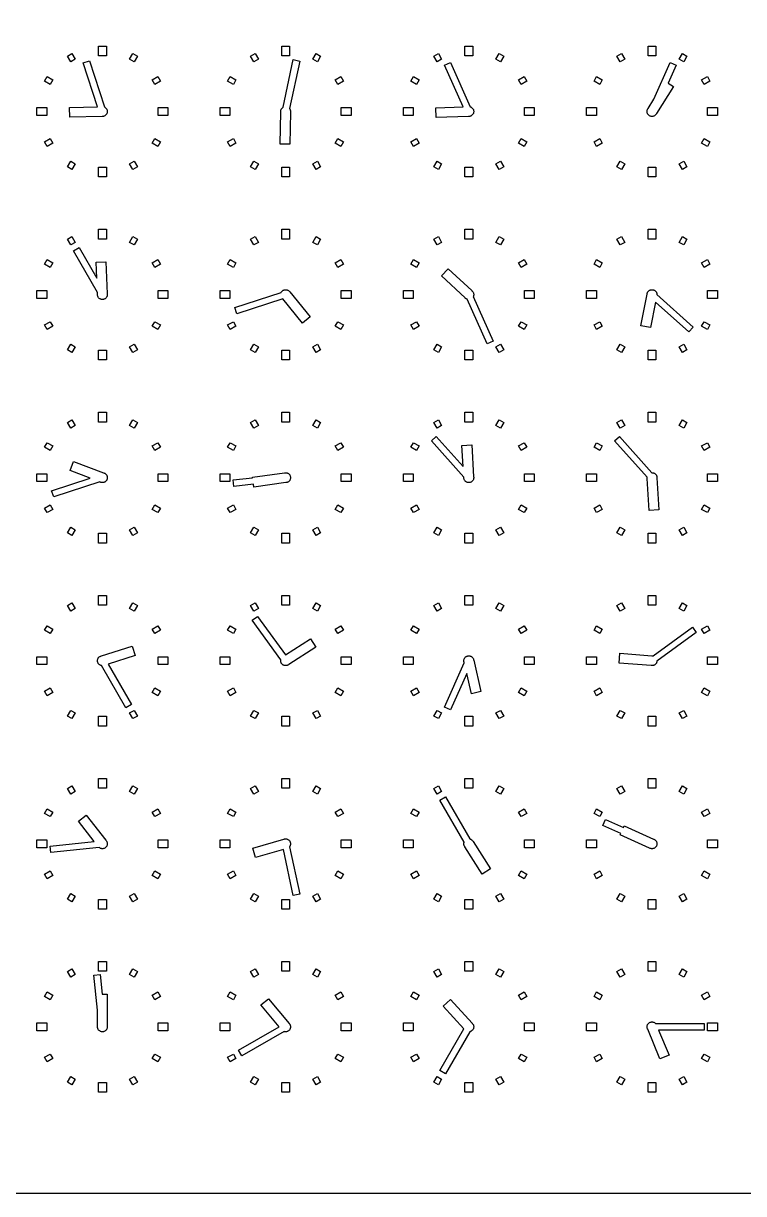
# Model space of a CAD drawing. Header units: millimetres. Extents: x -8 to 856, y -8 to 688.
# Drawn here: x 89.9 to 200, y -7.5 to 171.5 of the extents above; entities that cross this region are included whole.
import ezdxf

# ---------------------------------------------------------------- set-up
doc = ezdxf.new("R2010")
doc.units = ezdxf.units.MM

msp = doc.modelspace()

# ---------------------------------------------------------------- linework, layer by layer
for points in [[(-7.5, -7.5), (-7.5, 687.5), (855.5, 687.5), (855.5, -7.5)], [(97.85, 165.99), (97.15, 165.59), (96.65, 166.46), (97.35, 166.86), (97.85, 165.99)], [(102.6, 166.5), (101.4, 166.5), (101.4, 168), (102.6, 168), (102.6, 166.5)], [(106.85, 165.59), (106.15, 165.99), (106.65, 166.86), (107.35, 166.46), (106.85, 165.59)], [(125.85, 165.99), (125.15, 165.59), (124.65, 166.46), (125.35, 166.86), (125.85, 165.99)], [(130.6, 166.5), (129.4, 166.5), (129.4, 168), (130.6, 168), (130.6, 166.5)], [(134.85, 165.59), (134.15, 165.99), (134.65, 166.86), (135.35, 166.46), (134.85, 165.59)], [(153.85, 165.99), (153.15, 165.59), (152.65, 166.46), (153.35, 166.86), (153.85, 165.99)], [(158.6, 166.5), (157.4, 166.5), (157.4, 168), (158.6, 168), (158.6, 166.5)], [(162.85, 165.59), (162.15, 165.99), (162.65, 166.86), (163.35, 166.46), (162.85, 165.59)], [(181.85, 165.99), (181.15, 165.59), (180.65, 166.46), (181.35, 166.86), (181.85, 165.99)], [(186.6, 166.5), (185.4, 166.5), (185.4, 168), (186.6, 168), (186.6, 166.5)], [(190.85, 165.59), (190.15, 165.99), (190.65, 166.86), (191.35, 166.46), (190.85, 165.59)], [(101.24, 158.73), (99.05, 165.45), (100, 165.76), (102.3, 158.69), (102.36, 158.67), (102.42, 158.63), (102.48, 158.58), (102.53, 158.53), (102.58, 158.48), (102.63, 158.42), (102.67, 158.36), (102.7, 158.29), (102.72, 158.22), (102.74, 158.15), (102.75, 158.07), (102.75, 158), (102.75, 157.93), (102.74, 157.85), (102.72, 157.78), (102.7, 157.71), (102.67, 157.64), (102.63, 157.58), (102.58, 157.52), (102.53, 157.47), (102.48, 157.42), (102.42, 157.37), (102.36, 157.33), (102.29, 157.3), (102.22, 157.28), (102.15, 157.26), (102.07, 157.25), (102, 157.25), (101.94, 157.25), (97.02, 157.12), (96.98, 158.62), (101.24, 158.73)], [(129.25, 157.93), (129.25, 158), (129.25, 158.07), (129.26, 158.15), (129.28, 158.22), (129.3, 158.29), (129.33, 158.36), (129.37, 158.42), (129.42, 158.48), (129.47, 158.53), (129.52, 158.58), (129.58, 158.63), (129.63, 158.66), (131.17, 165.93), (132.15, 165.72), (130.61, 158.45), (130.63, 158.42), (130.67, 158.36), (130.7, 158.29), (130.72, 158.22), (130.74, 158.15), (130.75, 158.07), (130.75, 158), (130.75, 157.93), (130.75, 157.91), (130.66, 152.99), (129.16, 153.01), (129.25, 157.93)], [(157.13, 158.72), (154.29, 165.1), (155.2, 165.51), (158.23, 158.72), (158.29, 158.7), (158.36, 158.67), (158.42, 158.63), (158.48, 158.58), (158.53, 158.53), (158.58, 158.48), (158.63, 158.42), (158.67, 158.36), (158.7, 158.29), (158.72, 158.22), (158.74, 158.15), (158.75, 158.07), (158.75, 158), (158.75, 157.93), (158.74, 157.85), (158.72, 157.78), (158.7, 157.71), (158.67, 157.64), (158.63, 157.58), (158.58, 157.52), (158.53, 157.47), (158.48, 157.42), (158.42, 157.37), (158.36, 157.33), (158.29, 157.3), (158.22, 157.28), (158.15, 157.26), (158.07, 157.25), (158, 157.25), (157.95, 157.25), (153.03, 157.08), (152.98, 158.58), (157.13, 158.72)], [(186.67, 157.64), (186.63, 157.58), (186.58, 157.52), (186.53, 157.47), (186.48, 157.42), (186.42, 157.37), (186.36, 157.33), (186.29, 157.3), (186.22, 157.28), (186.15, 157.26), (186.07, 157.25), (186, 157.25), (185.93, 157.25), (185.85, 157.26), (185.78, 157.28), (185.71, 157.3), (185.64, 157.33), (185.58, 157.37), (185.52, 157.42), (185.47, 157.47), (185.42, 157.52), (185.37, 157.58), (185.33, 157.64), (185.3, 157.71), (185.28, 157.78), (185.26, 157.85), (185.25, 157.93), (185.25, 158), (185.25, 158.07), (185.26, 158.15), (185.28, 158.22), (185.3, 158.29), (185.33, 158.36), (185.37, 158.42), (185.41, 158.47), (186.29, 159.88), (188.8, 165.51), (189.71, 165.1), (188.48, 162.35), (189.29, 161.84), (186.68, 157.67), (186.67, 157.64)], [(94.41, 162.85), (94.01, 162.15), (93.14, 162.65), (93.54, 163.35), (94.41, 162.85)], [(109.99, 162.15), (109.59, 162.85), (110.46, 163.35), (110.86, 162.65), (109.99, 162.15)], [(122.41, 162.85), (122.01, 162.15), (121.14, 162.65), (121.54, 163.35), (122.41, 162.85)], [(137.99, 162.15), (137.59, 162.85), (138.46, 163.35), (138.86, 162.65), (137.99, 162.15)], [(150.41, 162.85), (150.01, 162.15), (149.14, 162.65), (149.54, 163.35), (150.41, 162.85)], [(165.99, 162.15), (165.59, 162.85), (166.46, 163.35), (166.86, 162.65), (165.99, 162.15)], [(178.41, 162.85), (178.01, 162.15), (177.14, 162.65), (177.54, 163.35), (178.41, 162.85)], [(193.99, 162.15), (193.59, 162.85), (194.46, 163.35), (194.86, 162.65), (193.99, 162.15)], [(93.5, 158.6), (93.5, 157.4), (92, 157.4), (92, 158.6), (93.5, 158.6)], [(110.5, 157.4), (110.5, 158.6), (112, 158.6), (112, 157.4), (110.5, 157.4)], [(121.5, 158.6), (121.5, 157.4), (120, 157.4), (120, 158.6), (121.5, 158.6)], [(138.5, 157.4), (138.5, 158.6), (140, 158.6), (140, 157.4), (138.5, 157.4)], [(149.5, 158.6), (149.5, 157.4), (148, 157.4), (148, 158.6), (149.5, 158.6)], [(166.5, 157.4), (166.5, 158.6), (168, 158.6), (168, 157.4), (166.5, 157.4)], [(177.5, 158.6), (177.5, 157.4), (176, 157.4), (176, 158.6), (177.5, 158.6)], [(194.5, 157.4), (194.5, 158.6), (196, 158.6), (196, 157.4), (194.5, 157.4)], [(94.01, 153.85), (94.41, 153.15), (93.54, 152.65), (93.14, 153.35), (94.01, 153.85)], [(109.59, 153.15), (109.99, 153.85), (110.86, 153.35), (110.46, 152.65), (109.59, 153.15)], [(122.01, 153.85), (122.41, 153.15), (121.54, 152.65), (121.14, 153.35), (122.01, 153.85)], [(137.59, 153.15), (137.99, 153.85), (138.86, 153.35), (138.46, 152.65), (137.59, 153.15)], [(150.01, 153.85), (150.41, 153.15), (149.54, 152.65), (149.14, 153.35), (150.01, 153.85)], [(165.59, 153.15), (165.99, 153.85), (166.86, 153.35), (166.46, 152.65), (165.59, 153.15)], [(178.01, 153.85), (178.41, 153.15), (177.54, 152.65), (177.14, 153.35), (178.01, 153.85)], [(193.59, 153.15), (193.99, 153.85), (194.86, 153.35), (194.46, 152.65), (193.59, 153.15)], [(96.65, 149.54), (97.15, 150.41), (97.85, 150.01), (97.35, 149.14), (96.65, 149.54)], [(106.15, 150.01), (106.85, 150.41), (107.35, 149.54), (106.65, 149.14), (106.15, 150.01)], [(124.65, 149.54), (125.15, 150.41), (125.85, 150.01), (125.35, 149.14), (124.65, 149.54)], [(134.15, 150.01), (134.85, 150.41), (135.35, 149.54), (134.65, 149.14), (134.15, 150.01)], [(152.65, 149.54), (153.15, 150.41), (153.85, 150.01), (153.35, 149.14), (152.65, 149.54)], [(162.15, 150.01), (162.85, 150.41), (163.35, 149.54), (162.65, 149.14), (162.15, 150.01)], [(181.15, 150.41), (181.85, 150.01), (181.35, 149.14), (180.65, 149.54), (181.15, 150.41)], [(190.15, 150.01), (190.85, 150.41), (191.35, 149.54), (190.65, 149.14), (190.15, 150.01)], [(101.4, 149.5), (102.6, 149.5), (102.6, 148), (101.4, 148), (101.4, 149.5)], [(129.4, 149.5), (130.6, 149.5), (130.6, 148), (129.4, 148), (129.4, 149.5)], [(157.4, 149.5), (158.6, 149.5), (158.6, 148), (157.4, 148), (157.4, 149.5)], [(185.4, 148), (185.4, 149.5), (186.6, 149.5), (186.6, 148), (185.4, 148)], [(102.6, 138.5), (101.4, 138.5), (101.4, 140), (102.6, 140), (102.6, 138.5)], [(130.6, 138.5), (129.4, 138.5), (129.4, 140), (130.6, 140), (130.6, 138.5)], [(158.6, 138.5), (157.4, 138.5), (157.4, 140), (158.6, 140), (158.6, 138.5)], [(186.6, 138.5), (185.4, 138.5), (185.4, 140), (186.6, 140), (186.6, 138.5)], [(97.85, 137.99), (97.15, 137.59), (96.65, 138.46), (97.35, 138.86), (97.85, 137.99)], [(106.85, 137.59), (106.15, 137.99), (106.65, 138.86), (107.35, 138.46), (106.85, 137.59)], [(125.85, 137.99), (125.15, 137.59), (124.65, 138.46), (125.35, 138.86), (125.85, 137.99)], [(134.85, 137.59), (134.15, 137.99), (134.65, 138.86), (135.35, 138.46), (134.85, 137.59)], [(153.85, 137.99), (153.15, 137.59), (152.65, 138.46), (153.35, 138.86), (153.85, 137.99)], [(162.85, 137.59), (162.15, 137.99), (162.65, 138.86), (163.35, 138.46), (162.85, 137.59)], [(181.85, 137.99), (181.15, 137.59), (180.65, 138.46), (181.35, 138.86), (181.85, 137.99)], [(190.85, 137.59), (190.15, 137.99), (190.65, 138.86), (191.35, 138.46), (190.85, 137.59)], [(102.7, 129.71), (102.67, 129.64), (102.63, 129.58), (102.58, 129.52), (102.53, 129.47), (102.48, 129.42), (102.42, 129.37), (102.36, 129.33), (102.29, 129.3), (102.22, 129.28), (102.15, 129.26), (102.07, 129.25), (102, 129.25), (101.93, 129.25), (101.85, 129.26), (101.78, 129.28), (101.71, 129.3), (101.64, 129.33), (101.58, 129.37), (101.52, 129.42), (101.47, 129.47), (101.42, 129.52), (101.37, 129.58), (101.33, 129.64), (101.3, 129.71), (101.28, 129.78), (101.26, 129.85), (101.25, 129.93), (101.25, 130), (101.25, 130.05), (101.24, 130.32), (97.57, 136.68), (98.43, 137.18), (101.14, 132.49), (101.03, 134.96), (102.53, 135.03), (102.75, 130.11), (102.75, 130.07), (102.75, 130), (102.75, 129.93), (102.74, 129.85), (102.72, 129.78), (102.7, 129.71)], [(94.41, 134.85), (94.01, 134.15), (93.14, 134.65), (93.54, 135.35), (94.41, 134.85)], [(109.99, 134.15), (109.59, 134.85), (110.46, 135.35), (110.86, 134.65), (109.99, 134.15)], [(122.41, 134.85), (122.01, 134.15), (121.14, 134.65), (121.54, 135.35), (122.41, 134.85)], [(137.99, 134.15), (137.59, 134.85), (138.46, 135.35), (138.86, 134.65), (137.99, 134.15)], [(150.41, 134.85), (150.01, 134.15), (149.14, 134.65), (149.54, 135.35), (150.41, 134.85)], [(165.99, 134.15), (165.59, 134.85), (166.46, 135.35), (166.86, 134.65), (165.99, 134.15)], [(178.41, 134.85), (178.01, 134.15), (177.14, 134.65), (177.54, 135.35), (178.41, 134.85)], [(193.99, 134.15), (193.59, 134.85), (194.46, 135.35), (194.86, 134.65), (193.99, 134.15)], [(158.7, 129.71), (158.69, 129.69), (161.71, 122.9), (160.8, 122.49), (157.77, 129.28), (157.71, 129.3), (157.64, 129.33), (157.58, 129.37), (157.52, 129.42), (157.47, 129.47), (157.43, 129.51), (153.83, 132.86), (154.85, 133.96), (158.45, 130.6), (158.48, 130.58), (158.53, 130.53), (158.58, 130.48), (158.63, 130.42), (158.67, 130.36), (158.7, 130.29), (158.72, 130.22), (158.74, 130.15), (158.75, 130.07), (158.75, 130), (158.75, 129.93), (158.74, 129.85), (158.72, 129.78), (158.7, 129.71)], [(129.31, 130.3), (129.33, 130.36), (129.37, 130.42), (129.42, 130.48), (129.47, 130.53), (129.52, 130.58), (129.58, 130.63), (129.64, 130.67), (129.71, 130.7), (129.78, 130.72), (129.85, 130.74), (129.93, 130.75), (130, 130.75), (130.07, 130.75), (130.15, 130.74), (130.22, 130.72), (130.29, 130.7), (130.36, 130.67), (130.42, 130.63), (130.48, 130.58), (130.53, 130.53), (130.58, 130.48), (130.63, 130.42), (130.63, 130.41), (133.73, 126.59), (132.56, 125.64), (129.57, 129.34), (122.55, 127.05), (122.24, 128), (129.31, 130.3)], [(185.25, 130.06), (185.25, 130.07), (185.26, 130.15), (185.28, 130.22), (185.3, 130.29), (185.33, 130.36), (185.37, 130.42), (185.42, 130.48), (185.47, 130.53), (185.52, 130.58), (185.58, 130.63), (185.64, 130.67), (185.71, 130.7), (185.78, 130.72), (185.85, 130.74), (185.93, 130.75), (186, 130.75), (186.07, 130.75), (186.15, 130.74), (186.22, 130.72), (186.29, 130.7), (186.36, 130.67), (186.42, 130.63), (186.48, 130.58), (186.53, 130.53), (186.58, 130.48), (186.63, 130.42), (186.67, 130.36), (186.7, 130.29), (186.72, 130.22), (186.74, 130.15), (186.75, 130.07), (186.75, 130), (186.75, 129.99), (192.28, 125.02), (191.61, 124.28), (186.54, 128.84), (185.78, 124.95), (184.31, 125.23), (185.25, 130.06)], [(93.5, 130.6), (93.5, 129.4), (92, 129.4), (92, 130.6), (93.5, 130.6)], [(110.5, 129.4), (110.5, 130.6), (112, 130.6), (112, 129.4), (110.5, 129.4)], [(121.5, 130.6), (121.5, 129.4), (120, 129.4), (120, 130.6), (121.5, 130.6)], [(138.5, 129.4), (138.5, 130.6), (140, 130.6), (140, 129.4), (138.5, 129.4)], [(149.5, 130.6), (149.5, 129.4), (148, 129.4), (148, 130.6), (149.5, 130.6)], [(166.5, 129.4), (166.5, 130.6), (168, 130.6), (168, 129.4), (166.5, 129.4)], [(177.5, 130.6), (177.5, 129.4), (176, 129.4), (176, 130.6), (177.5, 130.6)], [(194.5, 129.4), (194.5, 130.6), (196, 130.6), (196, 129.4), (194.5, 129.4)], [(94.01, 125.85), (94.41, 125.15), (93.54, 124.65), (93.14, 125.35), (94.01, 125.85)], [(109.59, 125.15), (109.99, 125.85), (110.86, 125.35), (110.46, 124.65), (109.59, 125.15)], [(122.01, 125.85), (122.41, 125.15), (121.54, 124.65), (121.14, 125.35), (122.01, 125.85)], [(137.59, 125.15), (137.99, 125.85), (138.86, 125.35), (138.46, 124.65), (137.59, 125.15)], [(150.01, 125.85), (150.41, 125.15), (149.54, 124.65), (149.14, 125.35), (150.01, 125.85)], [(165.59, 125.15), (165.99, 125.85), (166.86, 125.35), (166.46, 124.65), (165.59, 125.15)], [(178.01, 125.85), (178.41, 125.15), (177.54, 124.65), (177.14, 125.35), (178.01, 125.85)], [(193.59, 125.15), (193.99, 125.85), (194.86, 125.35), (194.46, 124.65), (193.59, 125.15)], [(96.65, 121.54), (97.15, 122.41), (97.85, 122.01), (97.35, 121.14), (96.65, 121.54)], [(106.15, 122.01), (106.85, 122.41), (107.35, 121.54), (106.65, 121.14), (106.15, 122.01)], [(124.65, 121.54), (125.15, 122.41), (125.85, 122.01), (125.35, 121.14), (124.65, 121.54)], [(134.15, 122.01), (134.85, 122.41), (135.35, 121.54), (134.65, 121.14), (134.15, 122.01)], [(152.65, 121.54), (153.15, 122.41), (153.85, 122.01), (153.35, 121.14), (152.65, 121.54)], [(162.15, 122.01), (162.85, 122.41), (163.35, 121.54), (162.65, 121.14), (162.15, 122.01)], [(180.65, 121.54), (181.15, 122.41), (181.85, 122.01), (181.35, 121.14), (180.65, 121.54)], [(190.15, 122.01), (190.85, 122.41), (191.35, 121.54), (190.65, 121.14), (190.15, 122.01)], [(101.4, 121.5), (102.6, 121.5), (102.6, 120), (101.4, 120), (101.4, 121.5)], [(129.4, 121.5), (130.6, 121.5), (130.6, 120), (129.4, 120), (129.4, 121.5)], [(157.4, 121.5), (158.6, 121.5), (158.6, 120), (157.4, 120), (157.4, 121.5)], [(185.4, 121.5), (186.6, 121.5), (186.6, 120), (185.4, 120), (185.4, 121.5)], [(102.6, 110.5), (101.4, 110.5), (101.4, 112), (102.6, 112), (102.6, 110.5)], [(130.6, 110.5), (129.4, 110.5), (129.4, 112), (130.6, 112), (130.6, 110.5)], [(158.6, 110.5), (157.4, 110.5), (157.4, 112), (158.6, 112), (158.6, 110.5)], [(186.6, 110.5), (185.4, 110.5), (185.4, 112), (186.6, 112), (186.6, 110.5)], [(97.85, 109.99), (97.15, 109.59), (96.65, 110.46), (97.35, 110.86), (97.85, 109.99)], [(106.85, 109.59), (106.15, 109.99), (106.65, 110.86), (107.35, 110.46), (106.85, 109.59)], [(125.85, 109.99), (125.15, 109.59), (124.65, 110.46), (125.35, 110.86), (125.85, 109.99)], [(134.85, 109.59), (134.15, 109.99), (134.65, 110.86), (135.35, 110.46), (134.85, 109.59)], [(153.85, 109.99), (153.15, 109.59), (152.65, 110.46), (153.35, 110.86), (153.85, 109.99)], [(162.85, 109.59), (162.15, 109.99), (162.65, 110.86), (163.35, 110.46), (162.85, 109.59)], [(181.85, 109.99), (181.15, 109.59), (180.65, 110.46), (181.35, 110.86), (181.85, 109.99)], [(190.85, 109.59), (190.15, 109.99), (190.65, 110.86), (191.35, 110.46), (190.85, 109.59)], [(158.7, 101.71), (158.67, 101.64), (158.63, 101.58), (158.58, 101.52), (158.53, 101.47), (158.48, 101.42), (158.42, 101.37), (158.36, 101.33), (158.29, 101.3), (158.22, 101.28), (158.15, 101.26), (158.07, 101.25), (158, 101.25), (157.93, 101.25), (157.85, 101.26), (157.78, 101.28), (157.71, 101.3), (157.64, 101.33), (157.58, 101.37), (157.52, 101.42), (157.47, 101.47), (157.42, 101.52), (157.37, 101.58), (157.33, 101.64), (157.3, 101.71), (157.28, 101.78), (157.26, 101.85), (157.25, 101.93), (157.25, 102), (157.25, 102.03), (157.24, 102.09), (152.28, 107.61), (153.02, 108.28), (157.14, 103.7), (156.95, 106.94), (158.44, 107.04), (158.74, 102.13), (158.75, 102.07), (158.75, 102), (158.75, 101.93), (158.74, 101.85), (158.72, 101.78), (158.7, 101.71)], [(185.25, 101.93), (185.25, 102), (185.25, 102.07), (185.25, 102.09), (180.28, 107.61), (181.02, 108.28), (185.99, 102.75), (186, 102.75), (186.07, 102.75), (186.15, 102.74), (186.22, 102.72), (186.29, 102.7), (186.36, 102.67), (186.42, 102.63), (186.48, 102.58), (186.53, 102.53), (186.58, 102.48), (186.63, 102.42), (186.67, 102.36), (186.7, 102.29), (186.72, 102.22), (186.74, 102.15), (186.75, 102.07), (186.75, 102), (186.75, 101.97), (187.05, 97.06), (185.56, 96.96), (185.26, 101.87), (185.25, 101.93)], [(94.41, 106.85), (94.01, 106.15), (93.14, 106.65), (93.54, 107.35), (94.41, 106.85)], [(109.99, 106.15), (109.59, 106.85), (110.46, 107.35), (110.86, 106.65), (109.99, 106.15)], [(122.41, 106.85), (122.01, 106.15), (121.14, 106.65), (121.54, 107.35), (122.41, 106.85)], [(137.99, 106.15), (137.59, 106.85), (138.46, 107.35), (138.86, 106.65), (137.99, 106.15)], [(150.41, 106.85), (150.01, 106.15), (149.14, 106.65), (149.54, 107.35), (150.41, 106.85)], [(165.99, 106.15), (165.59, 106.85), (166.46, 107.35), (166.86, 106.65), (165.99, 106.15)], [(178.41, 106.85), (178.01, 106.15), (177.14, 106.65), (177.54, 107.35), (178.41, 106.85)], [(193.99, 106.15), (193.59, 106.85), (194.46, 107.35), (194.86, 106.65), (193.99, 106.15)], [(100.12, 101.92), (97.06, 103.09), (97.6, 104.49), (102.19, 102.73), (102.22, 102.72), (102.29, 102.7), (102.36, 102.67), (102.42, 102.63), (102.48, 102.58), (102.53, 102.53), (102.58, 102.48), (102.63, 102.42), (102.67, 102.36), (102.7, 102.29), (102.72, 102.22), (102.74, 102.15), (102.75, 102.07), (102.75, 102), (102.75, 101.93), (102.74, 101.85), (102.72, 101.78), (102.7, 101.71), (102.67, 101.64), (102.63, 101.58), (102.58, 101.52), (102.53, 101.47), (102.48, 101.42), (102.42, 101.37), (102.36, 101.33), (102.29, 101.3), (102.22, 101.28), (102.15, 101.26), (102.07, 101.25), (102, 101.25), (101.93, 101.25), (101.85, 101.26), (101.78, 101.28), (101.71, 101.3), (101.65, 101.33), (101.61, 101.35), (94.55, 99.05), (94.24, 100), (100.12, 101.92)], [(93.5, 102.6), (93.5, 101.4), (92, 101.4), (92, 102.6), (93.5, 102.6)], [(110.5, 101.4), (110.5, 102.6), (112, 102.6), (112, 101.4), (110.5, 101.4)], [(121.5, 102.6), (121.5, 101.4), (120, 101.4), (120, 102.6), (121.5, 102.6)], [(124.95, 101.97), (124.94, 102.05), (129.82, 102.73), (129.85, 102.74), (129.93, 102.75), (130, 102.75), (130.07, 102.75), (130.15, 102.74), (130.22, 102.72), (130.29, 102.7), (130.36, 102.67), (130.42, 102.63), (130.48, 102.58), (130.53, 102.53), (130.58, 102.48), (130.63, 102.42), (130.67, 102.36), (130.7, 102.29), (130.72, 102.22), (130.74, 102.15), (130.75, 102.07), (130.75, 102), (130.75, 101.93), (130.74, 101.85), (130.72, 101.78), (130.7, 101.71), (130.67, 101.64), (130.63, 101.58), (130.58, 101.52), (130.53, 101.47), (130.48, 101.42), (130.42, 101.37), (130.36, 101.33), (130.29, 101.3), (130.22, 101.28), (130.15, 101.26), (130.07, 101.25), (130.03, 101.25), (125.15, 100.56), (125.09, 100.98), (122.1, 100.67), (121.99, 101.66), (124.95, 101.97)], [(138.5, 101.4), (138.5, 102.6), (140, 102.6), (140, 101.4), (138.5, 101.4)], [(149.5, 102.6), (149.5, 101.4), (148, 101.4), (148, 102.6), (149.5, 102.6)], [(166.5, 101.4), (166.5, 102.6), (168, 102.6), (168, 101.4), (166.5, 101.4)], [(177.5, 102.6), (177.5, 101.4), (176, 101.4), (176, 102.6), (177.5, 102.6)], [(194.5, 101.4), (194.5, 102.6), (196, 102.6), (196, 101.4), (194.5, 101.4)], [(94.01, 97.85), (94.41, 97.15), (93.54, 96.65), (93.14, 97.35), (94.01, 97.85)], [(109.59, 97.15), (109.99, 97.85), (110.86, 97.35), (110.46, 96.65), (109.59, 97.15)], [(122.01, 97.85), (122.41, 97.15), (121.54, 96.65), (121.14, 97.35), (122.01, 97.85)], [(137.59, 97.15), (137.99, 97.85), (138.86, 97.35), (138.46, 96.65), (137.59, 97.15)], [(150.01, 97.85), (150.41, 97.15), (149.54, 96.65), (149.14, 97.35), (150.01, 97.85)], [(165.59, 97.15), (165.99, 97.85), (166.86, 97.35), (166.46, 96.65), (165.59, 97.15)], [(178.01, 97.85), (178.41, 97.15), (177.54, 96.65), (177.14, 97.35), (178.01, 97.85)], [(193.59, 97.15), (193.99, 97.85), (194.86, 97.35), (194.46, 96.65), (193.59, 97.15)], [(96.65, 93.54), (97.15, 94.41), (97.85, 94.01), (97.35, 93.14), (96.65, 93.54)], [(101.4, 93.5), (102.6, 93.5), (102.6, 92), (101.4, 92), (101.4, 93.5)], [(106.15, 94.01), (106.85, 94.41), (107.35, 93.54), (106.65, 93.14), (106.15, 94.01)], [(124.65, 93.54), (125.15, 94.41), (125.85, 94.01), (125.35, 93.14), (124.65, 93.54)], [(129.4, 93.5), (130.6, 93.5), (130.6, 92), (129.4, 92), (129.4, 93.5)], [(134.15, 94.01), (134.85, 94.41), (135.35, 93.54), (134.65, 93.14), (134.15, 94.01)], [(152.65, 93.54), (153.15, 94.41), (153.85, 94.01), (153.35, 93.14), (152.65, 93.54)], [(157.4, 93.5), (158.6, 93.5), (158.6, 92), (157.4, 92), (157.4, 93.5)], [(162.15, 94.01), (162.85, 94.41), (163.35, 93.54), (162.65, 93.14), (162.15, 94.01)], [(180.65, 93.54), (181.15, 94.41), (181.85, 94.01), (181.35, 93.14), (180.65, 93.54)], [(185.4, 93.5), (186.6, 93.5), (186.6, 92), (185.4, 92), (185.4, 93.5)], [(190.15, 94.01), (190.85, 94.41), (191.35, 93.54), (190.65, 93.14), (190.15, 94.01)], [(97.85, 81.99), (97.15, 81.59), (96.65, 82.46), (97.35, 82.86), (97.85, 81.99)], [(102.6, 82.5), (101.4, 82.5), (101.4, 84), (102.6, 84), (102.6, 82.5)], [(106.85, 81.59), (106.15, 81.99), (106.65, 82.86), (107.35, 82.46), (106.85, 81.59)], [(125.85, 81.99), (125.15, 81.59), (124.65, 82.46), (125.35, 82.86), (125.85, 81.99)], [(130.6, 82.5), (129.4, 82.5), (129.4, 84), (130.6, 84), (130.6, 82.5)], [(134.85, 81.59), (134.15, 81.99), (134.65, 82.86), (135.35, 82.46), (134.85, 81.59)], [(153.85, 81.99), (153.15, 81.59), (152.65, 82.46), (153.35, 82.86), (153.85, 81.99)], [(158.6, 82.5), (157.4, 82.5), (157.4, 84), (158.6, 84), (158.6, 82.5)], [(162.85, 81.59), (162.15, 81.99), (162.65, 82.86), (163.35, 82.46), (162.85, 81.59)], [(181.85, 81.99), (181.15, 81.59), (180.65, 82.46), (181.35, 82.86), (181.85, 81.99)], [(186.6, 82.5), (185.4, 82.5), (185.4, 84), (186.6, 84), (186.6, 82.5)], [(190.85, 81.59), (190.15, 81.99), (190.65, 82.86), (191.35, 82.46), (190.85, 81.59)], [(130.48, 73.42), (130.42, 73.37), (130.36, 73.33), (130.29, 73.3), (130.22, 73.28), (130.15, 73.26), (130.07, 73.25), (130, 73.25), (129.93, 73.25), (129.85, 73.26), (129.78, 73.28), (129.71, 73.3), (129.64, 73.33), (129.58, 73.37), (129.52, 73.42), (129.47, 73.47), (129.42, 73.52), (129.37, 73.58), (129.33, 73.64), (129.3, 73.71), (129.28, 73.78), (129.26, 73.85), (129.25, 73.93), (129.25, 74), (129.25, 74.07), (129.26, 74.15), (129.26, 74.16), (124.89, 80.18), (125.7, 80.77), (129.98, 74.88), (133.78, 77.35), (134.6, 76.09), (130.48, 73.42), (130.48, 73.42)], [(94.41, 78.85), (94.01, 78.15), (93.14, 78.65), (93.54, 79.35), (94.41, 78.85)], [(109.99, 78.15), (109.59, 78.85), (110.46, 79.35), (110.86, 78.65), (109.99, 78.15)], [(122.41, 78.85), (122.01, 78.15), (121.14, 78.65), (121.54, 79.35), (122.41, 78.85)], [(137.99, 78.15), (137.59, 78.85), (138.46, 79.35), (138.86, 78.65), (137.99, 78.15)], [(150.41, 78.85), (150.01, 78.15), (149.14, 78.65), (149.54, 79.35), (150.41, 78.85)], [(165.99, 78.15), (165.59, 78.85), (166.46, 79.35), (166.86, 78.65), (165.99, 78.15)], [(178.41, 78.85), (178.01, 78.15), (177.14, 78.65), (177.54, 79.35), (178.41, 78.85)], [(186.7, 73.71), (186.67, 73.64), (186.63, 73.58), (186.58, 73.52), (186.53, 73.47), (186.48, 73.42), (186.42, 73.37), (186.36, 73.33), (186.29, 73.3), (186.22, 73.28), (186.15, 73.26), (186.07, 73.25), (186, 73.25), (185.93, 73.25), (185.86, 73.26), (180.96, 73.64), (181.07, 75.14), (185.98, 74.75), (186, 74.75), (186.07, 74.75), (186.15, 74.74), (186.16, 74.74), (192.18, 79.11), (192.77, 78.3), (186.75, 73.93), (186.75, 73.93), (186.74, 73.85), (186.72, 73.78), (186.7, 73.71)], [(193.99, 78.15), (193.59, 78.85), (194.46, 79.35), (194.86, 78.65), (193.99, 78.15)], [(101.78, 73.28), (101.71, 73.3), (101.64, 73.33), (101.58, 73.37), (101.52, 73.42), (101.47, 73.47), (101.42, 73.52), (101.37, 73.58), (101.33, 73.64), (101.3, 73.71), (101.28, 73.78), (101.26, 73.85), (101.25, 73.93), (101.25, 74), (101.25, 74.07), (101.26, 74.15), (101.28, 74.22), (101.3, 74.29), (101.33, 74.36), (101.37, 74.42), (101.42, 74.48), (101.47, 74.53), (101.52, 74.58), (101.58, 74.63), (101.64, 74.67), (101.71, 74.7), (101.78, 74.72), (101.85, 74.74), (101.86, 74.74), (106.54, 76.22), (106.99, 74.79), (102.87, 73.49), (106.43, 67.32), (105.57, 66.82), (101.85, 73.26), (101.78, 73.28)], [(93.5, 74.6), (93.5, 73.4), (92, 73.4), (92, 74.6), (93.5, 74.6)], [(110.5, 73.4), (110.5, 74.6), (112, 74.6), (112, 73.4), (110.5, 73.4)], [(121.5, 74.6), (121.5, 73.4), (120, 73.4), (120, 74.6), (121.5, 74.6)], [(138.5, 73.4), (138.5, 74.6), (140, 74.6), (140, 73.4), (138.5, 73.4)], [(149.5, 74.6), (149.5, 73.4), (148, 73.4), (148, 74.6), (149.5, 74.6)], [(157.31, 73.67), (157.29, 73.75), (157.28, 73.78), (157.26, 73.85), (157.25, 73.93), (157.25, 74), (157.25, 74.07), (157.26, 74.15), (157.28, 74.22), (157.3, 74.29), (157.33, 74.36), (157.37, 74.42), (157.42, 74.48), (157.47, 74.53), (157.52, 74.58), (157.58, 74.63), (157.64, 74.67), (157.71, 74.7), (157.78, 74.72), (157.85, 74.74), (157.93, 74.75), (158, 74.75), (158.07, 74.75), (158.15, 74.74), (158.22, 74.72), (158.29, 74.7), (158.36, 74.67), (158.42, 74.63), (158.48, 74.58), (158.53, 74.53), (158.58, 74.48), (158.63, 74.42), (158.67, 74.36), (158.7, 74.29), (158.72, 74.22), (158.74, 74.15), (158.75, 74.09), (159.86, 69.3), (158.39, 68.96), (157.68, 72.05), (155.2, 66.49), (154.29, 66.9), (157.31, 73.67)], [(166.5, 73.4), (166.5, 74.6), (168, 74.6), (168, 73.4), (166.5, 73.4)], [(177.5, 74.6), (177.5, 73.4), (176, 73.4), (176, 74.6), (177.5, 74.6)], [(194.5, 73.4), (194.5, 74.6), (196, 74.6), (196, 73.4), (194.5, 73.4)], [(94.01, 69.85), (94.41, 69.15), (93.54, 68.65), (93.14, 69.35), (94.01, 69.85)], [(109.59, 69.15), (109.99, 69.85), (110.86, 69.35), (110.46, 68.65), (109.59, 69.15)], [(122.01, 69.85), (122.41, 69.15), (121.54, 68.65), (121.14, 69.35), (122.01, 69.85)], [(137.59, 69.15), (137.99, 69.85), (138.86, 69.35), (138.46, 68.65), (137.59, 69.15)], [(150.01, 69.85), (150.41, 69.15), (149.54, 68.65), (149.14, 69.35), (150.01, 69.85)], [(165.59, 69.15), (165.99, 69.85), (166.86, 69.35), (166.46, 68.65), (165.59, 69.15)], [(178.01, 69.85), (178.41, 69.15), (177.54, 68.65), (177.14, 69.35), (178.01, 69.85)], [(193.59, 69.15), (193.99, 69.85), (194.86, 69.35), (194.46, 68.65), (193.59, 69.15)], [(97.15, 66.41), (97.85, 66.01), (97.35, 65.14), (96.65, 65.54), (97.15, 66.41)], [(106.15, 66.01), (106.85, 66.41), (107.35, 65.54), (106.65, 65.14), (106.15, 66.01)], [(124.65, 65.54), (125.15, 66.41), (125.85, 66.01), (125.35, 65.14), (124.65, 65.54)], [(134.15, 66.01), (134.85, 66.41), (135.35, 65.54), (134.65, 65.14), (134.15, 66.01)], [(152.65, 65.54), (153.15, 66.41), (153.85, 66.01), (153.35, 65.14), (152.65, 65.54)], [(162.15, 66.01), (162.85, 66.41), (163.35, 65.54), (162.65, 65.14), (162.15, 66.01)], [(180.65, 65.54), (181.15, 66.41), (181.85, 66.01), (181.35, 65.14), (180.65, 65.54)], [(190.15, 66.01), (190.85, 66.41), (191.35, 65.54), (190.65, 65.14), (190.15, 66.01)], [(101.4, 64), (101.4, 65.5), (102.6, 65.5), (102.6, 64), (101.4, 64)], [(129.4, 65.5), (130.6, 65.5), (130.6, 64), (129.4, 64), (129.4, 65.5)], [(157.4, 65.5), (158.6, 65.5), (158.6, 64), (157.4, 64), (157.4, 65.5)], [(185.4, 65.5), (186.6, 65.5), (186.6, 64), (185.4, 64), (185.4, 65.5)], [(102.6, 54.5), (101.4, 54.5), (101.4, 56), (102.6, 56), (102.6, 54.5)], [(130.6, 54.5), (129.4, 54.5), (129.4, 56), (130.6, 56), (130.6, 54.5)], [(158.6, 54.5), (157.4, 54.5), (157.4, 56), (158.6, 56), (158.6, 54.5)], [(186.6, 54.5), (185.4, 54.5), (185.4, 56), (186.6, 56), (186.6, 54.5)], [(97.85, 53.99), (97.15, 53.59), (96.65, 54.46), (97.35, 54.86), (97.85, 53.99)], [(106.85, 53.59), (106.15, 53.99), (106.65, 54.86), (107.35, 54.46), (106.85, 53.59)], [(125.85, 53.99), (125.15, 53.59), (124.65, 54.46), (125.35, 54.86), (125.85, 53.99)], [(134.85, 53.59), (134.15, 53.99), (134.65, 54.86), (135.35, 54.46), (134.85, 53.59)], [(153.85, 53.99), (153.15, 53.59), (152.65, 54.46), (153.35, 54.86), (153.85, 53.99)], [(162.85, 53.59), (162.15, 53.99), (162.65, 54.86), (163.35, 54.46), (162.85, 53.59)], [(181.85, 53.99), (181.15, 53.59), (180.65, 54.46), (181.35, 54.86), (181.85, 53.99)], [(190.85, 53.59), (190.15, 53.99), (190.65, 54.86), (191.35, 54.46), (190.85, 53.59)], [(157.37, 45.58), (157.33, 45.64), (157.3, 45.71), (157.28, 45.78), (157.26, 45.85), (157.25, 45.93), (157.25, 46), (157.25, 46.07), (157.26, 46.15), (157.28, 46.22), (157.28, 46.24), (153.57, 52.68), (154.43, 53.18), (158.15, 46.74), (158.22, 46.72), (158.29, 46.7), (158.36, 46.67), (158.42, 46.63), (158.48, 46.58), (158.53, 46.53), (158.58, 46.48), (158.63, 46.42), (158.67, 46.36), (158.68, 46.34), (161.32, 42.19), (160.05, 41.38), (157.41, 45.53), (157.37, 45.58)], [(94.41, 50.85), (94.01, 50.15), (93.14, 50.65), (93.54, 51.35), (94.41, 50.85)], [(100.76, 46.37), (98.33, 49.48), (99.51, 50.4), (102.54, 46.53), (102.58, 46.48), (102.63, 46.42), (102.67, 46.36), (102.7, 46.29), (102.72, 46.22), (102.74, 46.15), (102.75, 46.07), (102.75, 46), (102.75, 45.93), (102.74, 45.85), (102.72, 45.78), (102.7, 45.71), (102.67, 45.64), (102.63, 45.58), (102.58, 45.52), (102.53, 45.47), (102.48, 45.42), (102.42, 45.37), (102.36, 45.33), (102.29, 45.3), (102.22, 45.28), (102.15, 45.26), (102.07, 45.25), (102, 45.24), (101.93, 45.25), (101.85, 45.26), (101.78, 45.28), (101.71, 45.3), (101.64, 45.33), (101.58, 45.37), (101.52, 45.42), (101.49, 45.44), (94.1, 44.67), (93.99, 45.66), (100.76, 46.37)], [(109.99, 50.15), (109.59, 50.85), (110.46, 51.35), (110.86, 50.65), (109.99, 50.15)], [(122.41, 50.85), (122.01, 50.15), (121.14, 50.65), (121.54, 51.35), (122.41, 50.85)], [(137.99, 50.15), (137.59, 50.85), (138.46, 51.35), (138.86, 50.65), (137.99, 50.15)], [(150.41, 50.85), (150.01, 50.15), (149.14, 50.65), (149.54, 51.35), (150.41, 50.85)], [(165.99, 50.15), (165.59, 50.85), (166.46, 51.35), (166.86, 50.65), (165.99, 50.15)], [(178.41, 50.85), (178.01, 50.15), (177.14, 50.65), (177.54, 51.35), (178.41, 50.85)], [(193.99, 50.15), (193.59, 50.85), (194.46, 51.35), (194.86, 50.65), (193.99, 50.15)], [(186.7, 45.71), (186.67, 45.64), (186.63, 45.58), (186.58, 45.52), (186.53, 45.47), (186.48, 45.42), (186.42, 45.37), (186.36, 45.33), (186.29, 45.3), (186.22, 45.28), (186.15, 45.26), (186.07, 45.25), (186, 45.24), (185.93, 45.25), (185.85, 45.26), (185.78, 45.28), (185.71, 45.3), (185.64, 45.33), (185.62, 45.35), (181.14, 47.39), (181.22, 47.58), (178.49, 48.8), (178.9, 49.71), (181.64, 48.49), (181.76, 48.76), (186.24, 46.72), (186.29, 46.7), (186.36, 46.67), (186.42, 46.63), (186.48, 46.58), (186.53, 46.53), (186.58, 46.48), (186.63, 46.42), (186.67, 46.36), (186.7, 46.29), (186.72, 46.22), (186.74, 46.15), (186.75, 46.07), (186.75, 46), (186.75, 45.93), (186.74, 45.85), (186.72, 45.78), (186.7, 45.71)], [(93.5, 46.6), (93.5, 45.4), (92, 45.4), (92, 46.6), (93.5, 46.6)], [(110.5, 45.4), (110.5, 46.6), (112, 46.6), (112, 45.4), (110.5, 45.4)], [(121.5, 46.6), (121.5, 45.4), (120, 45.4), (120, 46.6), (121.5, 46.6)], [(129.71, 46.7), (129.71, 46.7), (129.78, 46.72), (129.85, 46.74), (129.93, 46.75), (130, 46.76), (130.07, 46.75), (130.15, 46.74), (130.22, 46.72), (130.29, 46.7), (130.36, 46.67), (130.42, 46.63), (130.48, 46.58), (130.53, 46.53), (130.58, 46.48), (130.63, 46.42), (130.67, 46.36), (130.7, 46.29), (130.72, 46.22), (130.74, 46.15), (130.75, 46.07), (130.75, 46), (130.75, 45.93), (130.74, 45.85), (130.72, 45.78), (130.7, 45.71), (130.67, 45.64), (130.63, 45.58), (130.61, 45.55), (132.15, 38.28), (131.17, 38.07), (129.67, 45.13), (125.4, 43.9), (124.99, 45.34), (129.71, 46.7)], [(138.5, 45.4), (138.5, 46.6), (140, 46.6), (140, 45.4), (138.5, 45.4)], [(149.5, 46.6), (149.5, 45.4), (148, 45.4), (148, 46.6), (149.5, 46.6)], [(166.5, 45.4), (166.5, 46.6), (168, 46.6), (168, 45.4), (166.5, 45.4)], [(177.5, 46.6), (177.5, 45.4), (176, 45.4), (176, 46.6), (177.5, 46.6)], [(194.5, 45.4), (194.5, 46.6), (196, 46.6), (196, 45.4), (194.5, 45.4)], [(94.01, 41.85), (94.41, 41.15), (93.54, 40.65), (93.14, 41.35), (94.01, 41.85)], [(109.59, 41.15), (109.99, 41.85), (110.86, 41.35), (110.46, 40.65), (109.59, 41.15)], [(122.01, 41.85), (122.41, 41.15), (121.54, 40.65), (121.14, 41.35), (122.01, 41.85)], [(137.59, 41.15), (137.99, 41.85), (138.86, 41.35), (138.46, 40.65), (137.59, 41.15)], [(150.01, 41.85), (150.41, 41.15), (149.54, 40.65), (149.14, 41.35), (150.01, 41.85)], [(165.59, 41.15), (165.99, 41.85), (166.86, 41.35), (166.46, 40.65), (165.59, 41.15)], [(178.01, 41.85), (178.41, 41.15), (177.54, 40.65), (177.14, 41.35), (178.01, 41.85)], [(193.59, 41.15), (193.99, 41.85), (194.86, 41.35), (194.46, 40.65), (193.59, 41.15)], [(96.65, 37.54), (97.15, 38.41), (97.85, 38.01), (97.35, 37.14), (96.65, 37.54)], [(106.15, 38.01), (106.85, 38.41), (107.35, 37.54), (106.65, 37.14), (106.15, 38.01)], [(124.65, 37.54), (125.15, 38.41), (125.85, 38.01), (125.35, 37.14), (124.65, 37.54)], [(134.15, 38.01), (134.85, 38.41), (135.35, 37.54), (134.65, 37.14), (134.15, 38.01)], [(152.65, 37.54), (153.15, 38.41), (153.85, 38.01), (153.35, 37.14), (152.65, 37.54)], [(162.15, 38.01), (162.85, 38.41), (163.35, 37.54), (162.65, 37.14), (162.15, 38.01)], [(180.65, 37.54), (181.15, 38.41), (181.85, 38.01), (181.35, 37.14), (180.65, 37.54)], [(190.15, 38.01), (190.85, 38.41), (191.35, 37.54), (190.65, 37.14), (190.15, 38.01)], [(101.4, 37.5), (102.6, 37.5), (102.6, 36), (101.4, 36), (101.4, 37.5)], [(129.4, 37.5), (130.6, 37.5), (130.6, 36), (129.4, 36), (129.4, 37.5)], [(157.4, 37.5), (158.6, 37.5), (158.6, 36), (157.4, 36), (157.4, 37.5)], [(185.4, 37.5), (186.6, 37.5), (186.6, 36), (185.4, 36), (185.4, 37.5)], [(97.85, 25.99), (97.15, 25.59), (96.65, 26.46), (97.35, 26.86), (97.85, 25.99)], [(102.6, 26.5), (101.4, 26.5), (101.4, 28), (102.6, 28), (102.6, 26.5)], [(106.85, 25.59), (106.15, 25.99), (106.65, 26.86), (107.35, 26.46), (106.85, 25.59)], [(125.85, 25.99), (125.15, 25.59), (124.65, 26.46), (125.35, 26.86), (125.85, 25.99)], [(130.6, 26.5), (129.4, 26.5), (129.4, 28), (130.6, 28), (130.6, 26.5)], [(134.85, 25.59), (134.15, 25.99), (134.65, 26.86), (135.35, 26.46), (134.85, 25.59)], [(153.85, 25.99), (153.15, 25.59), (152.65, 26.46), (153.35, 26.86), (153.85, 25.99)], [(158.6, 26.5), (157.4, 26.5), (157.4, 28), (158.6, 28), (158.6, 26.5)], [(162.85, 25.59), (162.15, 25.99), (162.65, 26.86), (163.35, 26.46), (162.85, 25.59)], [(181.85, 25.99), (181.15, 25.59), (180.65, 26.46), (181.35, 26.86), (181.85, 25.99)], [(186.6, 26.5), (185.4, 26.5), (185.4, 28), (186.6, 28), (186.6, 26.5)], [(190.85, 25.59), (190.15, 25.99), (190.65, 26.86), (191.35, 26.46), (190.85, 25.59)], [(102.7, 17.71), (102.67, 17.64), (102.63, 17.58), (102.58, 17.52), (102.53, 17.47), (102.48, 17.42), (102.42, 17.37), (102.36, 17.33), (102.29, 17.3), (102.22, 17.28), (102.15, 17.26), (102.07, 17.25), (102, 17.25), (101.93, 17.25), (101.85, 17.26), (101.78, 17.28), (101.71, 17.3), (101.64, 17.33), (101.58, 17.37), (101.52, 17.42), (101.47, 17.47), (101.42, 17.52), (101.37, 17.58), (101.33, 17.64), (101.3, 17.71), (101.28, 17.78), (101.26, 17.85), (101.25, 17.93), (101.25, 18), (101.25, 18.07), (101.25, 18.08), (101.23, 20.57), (100.67, 25.9), (101.66, 26.01), (101.98, 23), (102.71, 23.01), (102.75, 18.09), (102.75, 18.07), (102.75, 18), (102.75, 17.93), (102.74, 17.85), (102.72, 17.78), (102.7, 17.71)], [(94.41, 22.85), (94.01, 22.15), (93.14, 22.65), (93.54, 23.35), (94.41, 22.85)], [(109.99, 22.15), (109.59, 22.85), (110.46, 23.35), (110.86, 22.65), (109.99, 22.15)], [(122.41, 22.85), (122.01, 22.15), (121.14, 22.65), (121.54, 23.35), (122.41, 22.85)], [(137.99, 22.15), (137.59, 22.85), (138.46, 23.35), (138.86, 22.65), (137.99, 22.15)], [(150.41, 22.85), (150.01, 22.15), (149.14, 22.65), (149.54, 23.35), (150.41, 22.85)], [(165.99, 22.15), (165.59, 22.85), (166.46, 23.35), (166.86, 22.65), (165.99, 22.15)], [(178.41, 22.85), (178.01, 22.15), (177.14, 22.65), (177.54, 23.35), (178.41, 22.85)], [(193.99, 22.15), (193.59, 22.85), (194.46, 23.35), (194.86, 22.65), (193.99, 22.15)], [(129.01, 18.01), (126.21, 21.35), (127.36, 22.31), (130.52, 18.54), (130.53, 18.53), (130.58, 18.48), (130.63, 18.42), (130.67, 18.36), (130.7, 18.29), (130.72, 18.22), (130.74, 18.15), (130.75, 18.07), (130.75, 18), (130.75, 17.93), (130.74, 17.85), (130.72, 17.78), (130.7, 17.71), (130.67, 17.64), (130.63, 17.58), (130.58, 17.52), (130.53, 17.47), (130.48, 17.42), (130.42, 17.37), (130.36, 17.33), (130.29, 17.3), (130.22, 17.28), (130.15, 17.26), (130.07, 17.25), (130, 17.25), (129.93, 17.25), (129.85, 17.26), (129.78, 17.28), (129.76, 17.28), (123.32, 13.57), (122.82, 14.43), (129.01, 18.01)], [(157.25, 17.71), (154.07, 21.18), (155.18, 22.19), (158.5, 18.56), (158.53, 18.53), (158.58, 18.48), (158.63, 18.42), (158.67, 18.36), (158.7, 18.29), (158.72, 18.22), (158.74, 18.15), (158.75, 18.07), (158.75, 18), (158.75, 17.93), (158.74, 17.85), (158.72, 17.78), (158.7, 17.71), (158.67, 17.64), (158.63, 17.58), (158.58, 17.52), (158.53, 17.47), (158.48, 17.42), (158.42, 17.37), (158.36, 17.33), (158.29, 17.3), (158.22, 17.28), (158.15, 17.26), (154.43, 10.82), (153.57, 11.32), (157.25, 17.71)], [(93.5, 18.6), (93.5, 17.4), (92, 17.4), (92, 18.6), (93.5, 18.6)], [(110.5, 17.4), (110.5, 18.6), (112, 18.6), (112, 17.4), (110.5, 17.4)], [(121.5, 18.6), (121.5, 17.4), (120, 17.4), (120, 18.6), (121.5, 18.6)], [(138.5, 17.4), (138.5, 18.6), (140, 18.6), (140, 17.4), (138.5, 17.4)], [(149.5, 18.6), (149.5, 17.4), (148, 17.4), (148, 18.6), (149.5, 18.6)], [(166.5, 17.4), (166.5, 18.6), (168, 18.6), (168, 17.4), (166.5, 17.4)], [(177.5, 18.6), (177.5, 17.4), (176, 17.4), (176, 18.6), (177.5, 18.6)], [(185.33, 17.64), (185.3, 17.71), (185.28, 17.78), (185.26, 17.85), (185.25, 17.93), (185.25, 18), (185.25, 18.07), (185.26, 18.15), (185.28, 18.22), (185.3, 18.29), (185.33, 18.36), (185.37, 18.42), (185.42, 18.48), (185.47, 18.53), (185.52, 18.58), (185.58, 18.63), (185.64, 18.67), (185.71, 18.7), (185.78, 18.72), (185.85, 18.74), (185.93, 18.75), (186, 18.75), (186.07, 18.75), (186.15, 18.74), (186.22, 18.72), (186.29, 18.7), (186.36, 18.67), (186.42, 18.63), (186.48, 18.58), (186.53, 18.53), (186.56, 18.5), (194, 18.5), (194, 17.5), (187.02, 17.5), (188.61, 13.67), (187.22, 13.09), (185.34, 17.64), (185.33, 17.64)], [(194.5, 17.4), (194.5, 18.6), (196, 18.6), (196, 17.4), (194.5, 17.4)], [(94.01, 13.85), (94.41, 13.15), (93.54, 12.65), (93.14, 13.35), (94.01, 13.85)], [(109.59, 13.15), (109.99, 13.85), (110.86, 13.35), (110.46, 12.65), (109.59, 13.15)], [(122.01, 13.85), (122.41, 13.15), (121.54, 12.65), (121.14, 13.35), (122.01, 13.85)], [(137.59, 13.15), (137.99, 13.85), (138.86, 13.35), (138.46, 12.65), (137.59, 13.15)], [(150.01, 13.85), (150.41, 13.15), (149.54, 12.65), (149.14, 13.35), (150.01, 13.85)], [(165.59, 13.15), (165.99, 13.85), (166.86, 13.35), (166.46, 12.65), (165.59, 13.15)], [(178.01, 13.85), (178.41, 13.15), (177.54, 12.65), (177.14, 13.35), (178.01, 13.85)], [(193.59, 13.15), (193.99, 13.85), (194.86, 13.35), (194.46, 12.65), (193.59, 13.15)], [(96.65, 9.54), (97.15, 10.41), (97.85, 10.01), (97.35, 9.14), (96.65, 9.54)], [(101.4, 9.5), (102.6, 9.5), (102.6, 8), (101.4, 8), (101.4, 9.5)], [(106.15, 10.01), (106.85, 10.41), (107.35, 9.54), (106.65, 9.14), (106.15, 10.01)], [(124.65, 9.54), (125.15, 10.41), (125.85, 10.01), (125.35, 9.14), (124.65, 9.54)], [(129.4, 9.5), (130.6, 9.5), (130.6, 8), (129.4, 8), (129.4, 9.5)], [(134.15, 10.01), (134.85, 10.41), (135.35, 9.54), (134.65, 9.14), (134.15, 10.01)], [(152.65, 9.54), (153.15, 10.41), (153.85, 10.01), (153.35, 9.14), (152.65, 9.54)], [(157.4, 9.5), (158.6, 9.5), (158.6, 8), (157.4, 8), (157.4, 9.5)], [(162.15, 10.01), (162.85, 10.41), (163.35, 9.54), (162.65, 9.14), (162.15, 10.01)], [(181.15, 10.41), (181.85, 10.01), (181.35, 9.14), (180.65, 9.54), (181.15, 10.41)], [(185.4, 8), (185.4, 9.5), (186.6, 9.5), (186.6, 8), (185.4, 8)], [(190.15, 10.01), (190.85, 10.41), (191.35, 9.54), (190.65, 9.14), (190.15, 10.01)]]:
    msp.add_lwpolyline(points, close=True)

doc.saveas('drawing.dxf')
